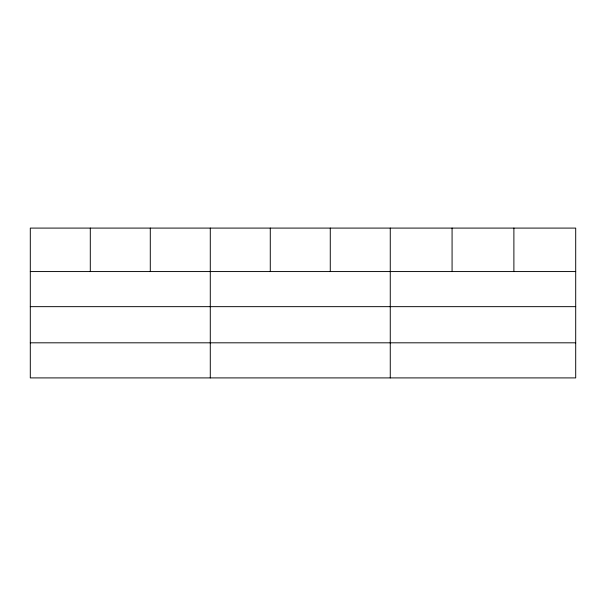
<?xml version="1.0" encoding="UTF-8"?>
<svg xmlns="http://www.w3.org/2000/svg" width="606" height="606" viewBox="0 0 606 606"><rect width="100%" height="100%" fill="white"/><g stroke="black" fill="none" stroke-linecap="round" stroke-linejoin="round"><path stroke-width="0.91" d="M575.7 306.659L575.7 228.091L30.3 228.091L30.3 377.909L575.7 377.909L575.7 306.659L30.3 306.659M30.3 271.564L575.7 271.564M30.3 342.814L575.7 342.814M513.888 228.091L513.888 271.564M452.076 228.091L452.076 271.564M390.264 228.091L390.264 377.909M330.27 228.091L330.27 271.564M270.276 228.091L270.276 271.564M210.282 228.091L210.282 377.909M150.288 228.091L150.288 271.564M90.294 228.091L90.294 271.564"/></g></svg>
